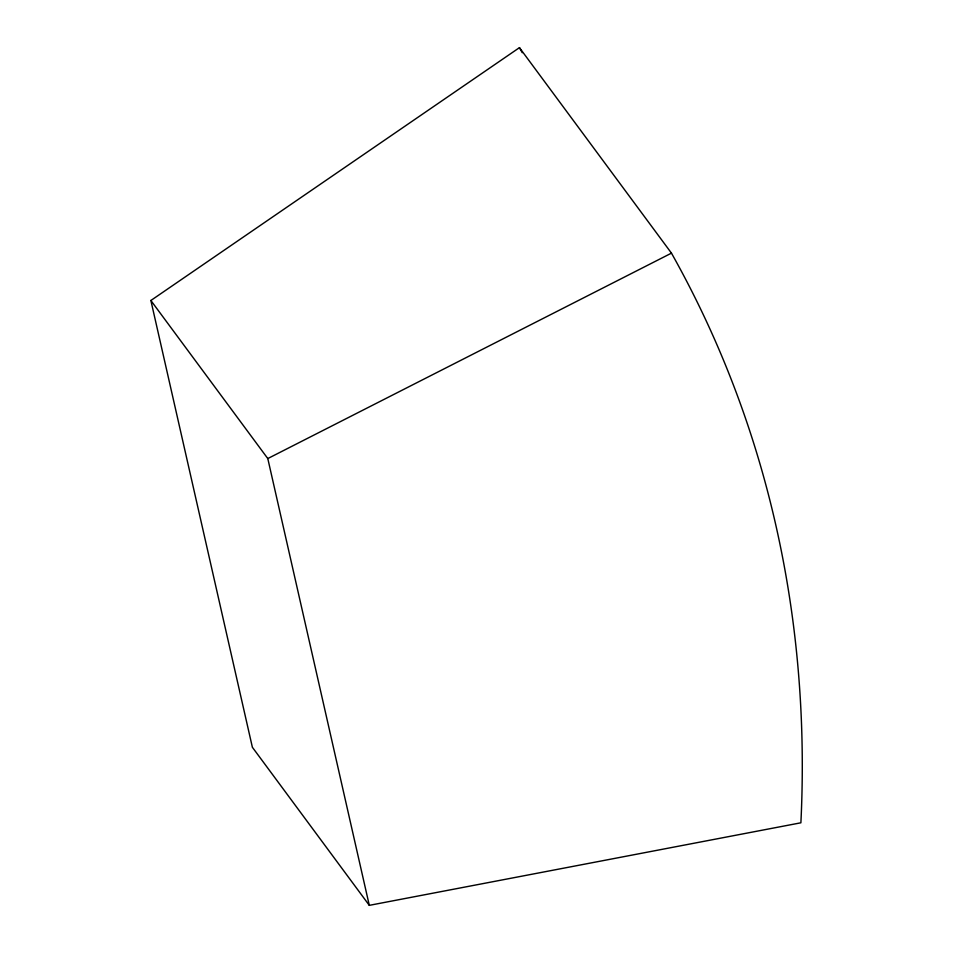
<?xml version="1.0" encoding="UTF-8"?>
<svg xmlns="http://www.w3.org/2000/svg" width="953" height="953" viewBox="0 0 953 953"><rect width="100%" height="100%" fill="white"/><g stroke="black" fill="none" stroke-linecap="round" stroke-linejoin="round"><path stroke-width="1.43" d="M150.872 300.493L519.456 47.65L671.46 253.141A1707.026 1303.597 -28.1 0 1 800.889 822.796L369.299 905.35L252.378 747.283L150.872 300.493L267.793 458.56L369.299 905.35M267.793 458.56L671.46 253.141M519.456 47.65A1707.026 1233.242 -44.4 0 1 522.256 52.713"/></g></svg>
